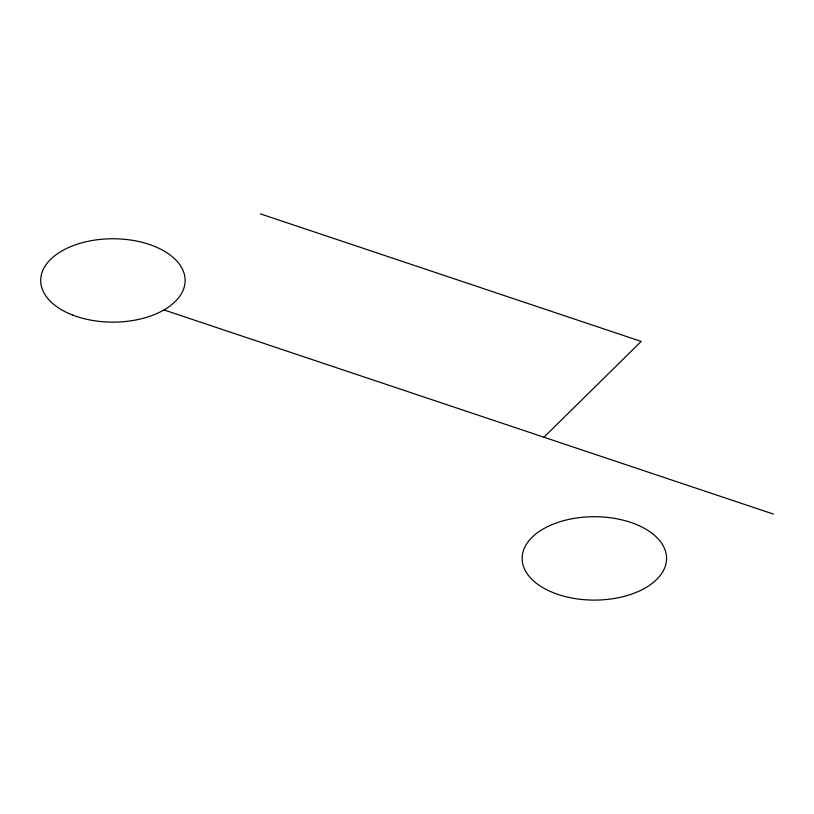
<?xml version="1.0" encoding="UTF-8"?>
<svg xmlns="http://www.w3.org/2000/svg" width="814" height="814" viewBox="0 0 814 814"><rect width="100%" height="100%" fill="white"/><g stroke="black" fill="none" stroke-linecap="round" stroke-linejoin="round"><path stroke-width="1.22" d="M543.935 437.22L641.188 341.432L260.49 213.899M163.97 309.931L773.3 514.051M558.251 594.515A72.212 41.687 0 0 0 666.564 558.404A72.212 41.687 0 0 0 558.251 522.303A72.212 41.687 0 0 0 558.251 594.515M72.436 314.977A72.212 41.687 0 0 0 184.941 283.425A72.212 41.687 0 0 0 81.359 242.948A72.212 41.687 0 0 0 72.436 314.977"/></g></svg>
